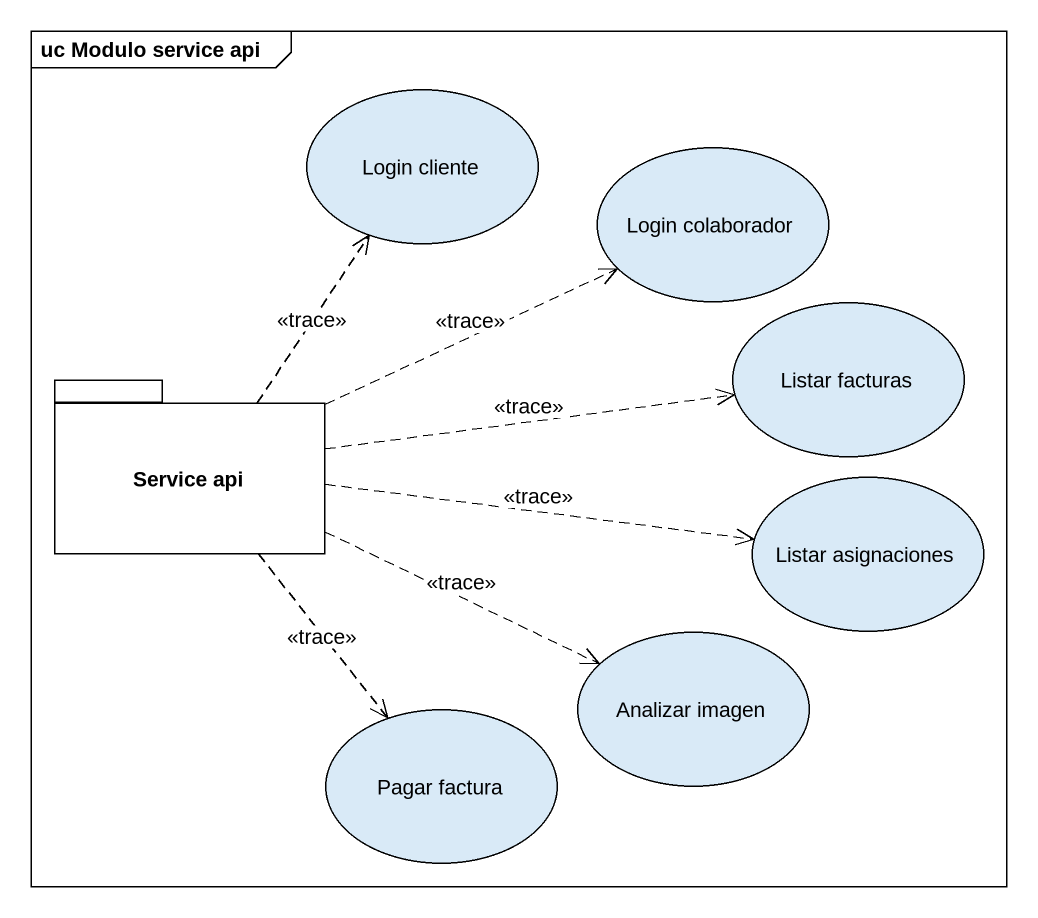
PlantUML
@startuml
mainframe uc Modulo service api
usecase "Login cliente" as Login_cliente
usecase "Login colaborador" as Login_colaborador
usecase "Listar facturas" as Listar_facturas
package "Service api" as Service_api {
}
usecase "Listar asignaciones" as Listar_asignaciones
usecase "Analizar imagen" as Analizar_imagen
usecase "Pagar factura" as Pagar_factura
Service_api .up.> Login_cliente : <<trace>>
Service_api .right.> Login_colaborador : <<trace>>
Service_api .right.> Listar_facturas : <<trace>>
Service_api .right.> Listar_asignaciones : <<trace>>
Service_api .right.> Analizar_imagen : <<trace>>
Service_api ..> Pagar_factura : <<trace>>
@enduml
